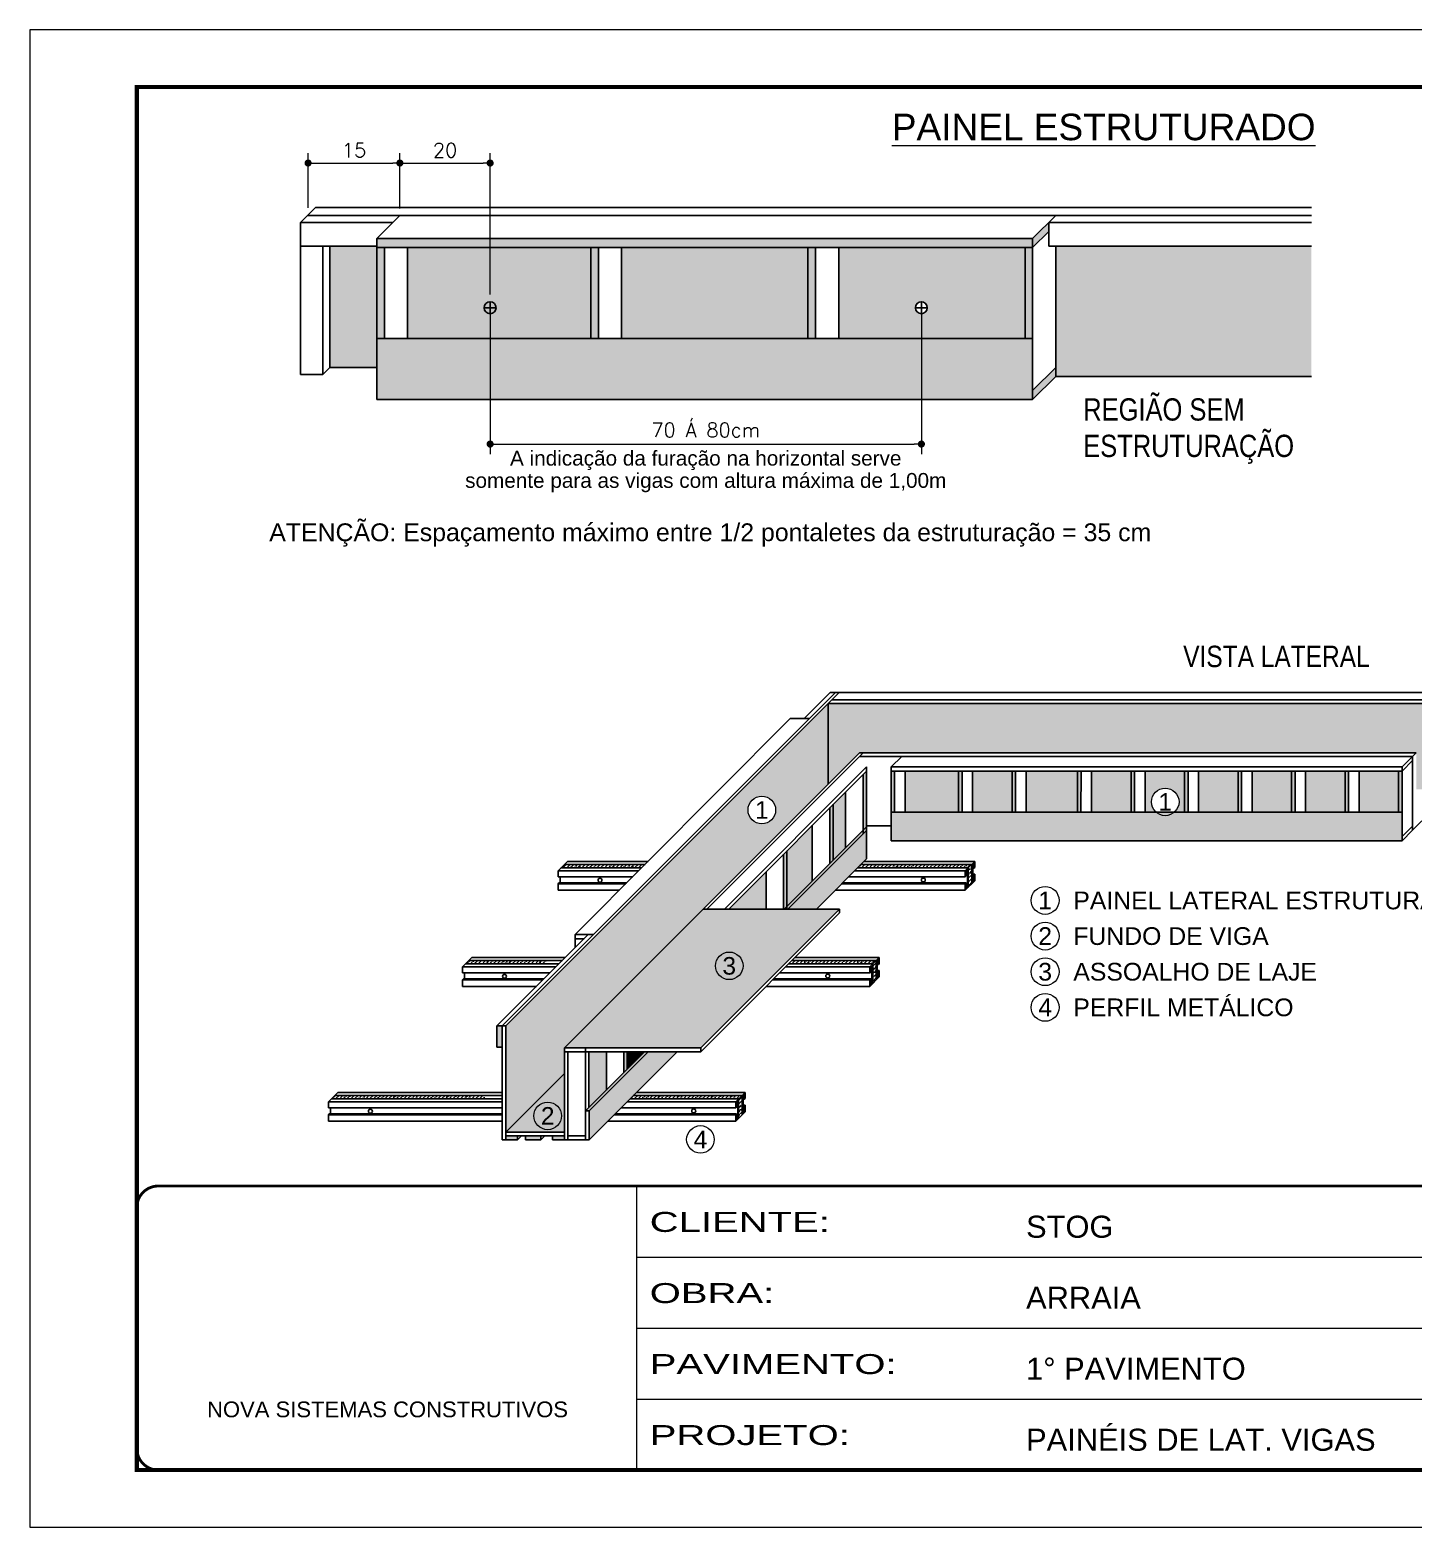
# Model space of a CAD drawing. Extents: x -3394 to 16474, y -5031 to 14397.
# Drawn here: x 9027 to 9997, y 13347 to 14397 of the extents above; entities that cross this region are included whole.
import ezdxf
from ezdxf.enums import TextEntityAlignment as Align

# ---------------------------------------------------------------- set-up
doc = ezdxf.new("R2010")
doc.units = 0
doc.linetypes.add('CONTINUO', pattern=[0])
doc.linetypes.add('DASHED', pattern=[0.75, 0.5, -0.25])
doc.layers.get('0').update_dxf_attribs({"linetype": 'CONTINUOUS'})
doc.layers.get('Defpoints').update_dxf_attribs({"linetype": 'CONTINUOUS'})
for name, color, linetype, lineweight in [('CARIMBO', 255, 'CONTINUOUS', 9), ('Demarcação 1', 251, 'CONTINUOUS', 9), ('Folhas', 255, 'CONTINUOUS', 9), ('SARRAFO DE PRESSAO', 251, 'DASHED', 9)]:
    doc.layers.add(name, color=color, linetype=linetype, lineweight=lineweight)
doc.layers.add('COTA', color=241, linetype='CONTINUOUS')
doc.layers.add('Demarcação 2', color=7, linetype='CONTINUOUS', lineweight=9, true_color=0xe0e0e0)
doc.styles.add('ARIAL', font='arial.ttf')
doc.styles.add('CESAR1', font='arial.ttf', dxfattribs={"oblique": 15})
doc.styles.get("Standard").update_dxf_attribs({"font": 'ROMANS.SHX'})
doc.styles.add('Tecnologia', font='')
doc.styles.add('texto', font='ARIALN.TTF')
doc.styles.get('Tecnologia').set_extended_font_data('Forgotten Futurist')
doc.dimstyles.new('1x', dxfattribs={"dimtxt": 10, "dimasz": 5, "dimexe": 7, "dimexo": 5, "dimgap": 4, "dimtad": 1, "dimdec": 1, "dimdsep": 46, "dimtxsty": 'Standard', "dimblk": 'DOT', "dimcen": 0.09, "dimclrd": 4, "dimclre": 4, "dimclrt": 2, "dimadec": 0, "dimazin": 2, "dimtfac": 1, "dimtdec": 1, "dimtmove": 0, "dimatfit": 3, "dimldrblk": 'DOT', "dimfxl": 1, "dimtolj": 1, "dimtzin": 0, "dimlwd": 9, "dimlwe": 9, "dimarcsym": 0})
pattern_1 = [(45, (6819.7124, 62035.8425), (0.99436891, 3.64601934), [4.6875, -0.9375, 0, -0.9375])]

# ---------------------------------------------------------------- blocks, each defined once
blk = doc.blocks.new('9999999999')
at = {"color": 30, "linetype": 'CONTINUO'}
for p, q in [((98564.6, 34230.2), (98564.6, 34429.4)), ((98564.6, 34379.6), (99584, 34379.6)), ((98564.6, 34329.8), (99488, 34329.8)), ((98564.6, 34280), (99488, 34280))]:
    blk.add_line(p, q, dxfattribs=at)
at = {"color": 30, "linetype": 'CONTINUO', "const_width": 2}
blk.add_lwpolyline([(99584, 34230.2), (99584, 34414.4, 0.414214), (99569, 34429.4), (98229, 34429.4, 0.414214), (98214, 34414.4), (98214, 34245.2, 0.414214), (98229, 34230.2), (99584, 34230.2)], format="xyb", dxfattribs=at)
at = {"layer": 'Folhas'}
blk.add_lwpolyline([(98139, 34190.2), (99624, 34190.2), (99624, 35240.2), (98139, 35240.2)], close=True, dxfattribs=at)
at = {"layer": 'Folhas', "color": 30, "const_width": 3}
blk.add_lwpolyline([(98214, 34230.2), (99584, 34230.2), (99584, 35200.2), (98214, 35200.2)], close=True, dxfattribs=at)
at = {"color": 7, "linetype": 'Continuous', "ltscale": 5, "style": 'ARIAL'}
for s, height, p in [('STOG', 15.48, (98837.7, 34393.1)), ('ARRAIA', 15.48, (98837.7, 34343.3)), ('1° PAVIMENTO', 15.483, (98837.7, 34293.5)), ('NOVA SISTEMAS CONSTRUTIVOS', 11.059, (98263.2, 34267.2)), ('PAINÉIS DE LAT. VIGAS', 15.483, (98837.7, 34243.7))]:
    blk.add_text(s, height=height, dxfattribs=at).set_placement(p)
at = {"layer": 'Folhas', "color": 7, "style": 'Tecnologia', "width": 1.5}
for s, p in [('CLIENTE:', (98573.7, 34397.2)), ('OBRA:', (98573.7, 34347.3)), ('PAVIMENTO:', (98573.7, 34297.5)), ('PROJETO:', (98573.7, 34247.7))]:
    blk.add_text(s, height=14, dxfattribs=at).set_placement(p)
blk = doc.blocks.new('_Dot')
at = {"color": 0, "linetype": 'ByBlock', "lineweight": -2}
blk.add_line((-0.5, 0), (-1, 0), dxfattribs=at)
at = {"color": 0, "linetype": 'ByBlock', "const_width": 0.5}
blk.add_lwpolyline([(-0.25, 0, 1), (0.25, 0, 1)], format="xyb", close=True, dxfattribs=at)
blk = doc.blocks.new('*D29')
at = {"layer": 'COTA', "color": 4, "lineweight": 9, "transparency": 16777216}
for p, q in [((9222.3, 14271.8), (9222.3, 14310.2)), ((9227.3, 14303.2), (9281.7, 14303.2)), ((9286.7, 14271.4), (9286.7, 14310.2))]:
    blk.add_line(p, q, dxfattribs=at)
at = {"layer": 'Defpoints', "color": 0, "transparency": 16777216}
for p in [(9286.7, 14303.2), (9222.3, 14266.8), (9286.7, 14266.4)]:
    blk.add_point(p, dxfattribs=at)
at = {"layer": 'COTA', "color": 4, "lineweight": 9, "transparency": 16777216, "xscale": 5, "yscale": 5, "zscale": 5, "rotation": 180}
blk.add_blockref('_Dot', (9222.3, 14303.2), dxfattribs=at)
at = {"layer": 'COTA', "color": 4, "lineweight": 9, "transparency": 16777216, "xscale": 5, "yscale": 5, "zscale": 5}
blk.add_blockref('_Dot', (9286.7, 14303.2), dxfattribs=at)
at = {"layer": 'COTA', "color": 2, "transparency": 16777216, "insert": (9254.5, 14312.2), "char_height": 10, "attachment_point": 5}
blk.add_mtext('\\A1;15', dxfattribs=at)
blk = doc.blocks.new('*D30')
at = {"layer": 'COTA', "color": 4, "lineweight": 9, "transparency": 16777216}
for p, q in [((9286.7, 14271.4), (9286.7, 14310.2)), ((9291.7, 14303.2), (9345, 14303.2)), ((9350, 14210.9), (9350, 14310.2))]:
    blk.add_line(p, q, dxfattribs=at)
at = {"layer": 'Defpoints', "color": 0, "transparency": 16777216}
for p in [(9350, 14303.2), (9286.7, 14266.4), (9350, 14205.9)]:
    blk.add_point(p, dxfattribs=at)
at = {"layer": 'COTA', "color": 4, "lineweight": 9, "transparency": 16777216, "xscale": 5, "yscale": 5, "zscale": 5, "rotation": 180}
blk.add_blockref('_Dot', (9286.7, 14303.2), dxfattribs=at)
at = {"layer": 'COTA', "color": 4, "lineweight": 9, "transparency": 16777216, "xscale": 5, "yscale": 5, "zscale": 5}
blk.add_blockref('_Dot', (9350, 14303.2), dxfattribs=at)
at = {"layer": 'COTA', "color": 2, "transparency": 16777216, "insert": (9318.4, 14312.2), "char_height": 10, "attachment_point": 5}
blk.add_mtext('\\A1;20', dxfattribs=at)
blk = doc.blocks.new('*D31')
at = {"layer": 'COTA', "color": 4, "lineweight": 9, "transparency": 16777216}
for p, q in [((9350, 14200.9), (9350, 14099.1)), ((9652.5, 14200.9), (9652.5, 14099.1)), ((9355, 14106.1), (9647.5, 14106.1))]:
    blk.add_line(p, q, dxfattribs=at)
at = {"layer": 'Defpoints', "color": 0, "transparency": 16777216}
for p in [(9350, 14205.9), (9652.5, 14205.9), (9652.5, 14106.1)]:
    blk.add_point(p, dxfattribs=at)
at = {"layer": 'COTA', "color": 4, "lineweight": 9, "transparency": 16777216, "xscale": 5, "yscale": 5, "zscale": 5, "rotation": 180}
blk.add_blockref('_Dot', (9350, 14106.1), dxfattribs=at)
at = {"layer": 'COTA', "color": 4, "lineweight": 9, "transparency": 16777216, "xscale": 5, "yscale": 5, "zscale": 5}
blk.add_blockref('_Dot', (9652.5, 14106.1), dxfattribs=at)
at = {"layer": 'COTA', "color": 2, "transparency": 16777216, "insert": (9501.2, 14116), "char_height": 10, "attachment_point": 5}
blk.add_mtext('\\A1;70 Á 80cm', dxfattribs=at)

msp = doc.modelspace()

# ---------------------------------------------------------------- hatches: boundary and pattern name
for points in [[(9741.9, 14255.17), (9741.9, 14261.55), (9730.55, 14250.29), (9730.55, 14243.91)], [(9572.95, 14180.2), (9578.28, 14180.2), (9578.28, 14243.92), (9572.95, 14243.92)], [(9358.41, 13698.04), (9354.75, 13698.04), (9354.75, 13683.18), (9358.41, 13683.18)]]:
    msp.add_hatch(color=256).paths.add_polyline_path(points)
at = {"linetype": 'ByBlock', "ltscale": 2}
for points in [[(9730.55, 14250.29), (9270.5, 14250.29), (9270.5, 14243.92), (9730.55, 14243.92)], [(9270.38, 14180.2), (9275.71, 14180.2), (9275.71, 14243.8), (9270.38, 14243.8)], [(9420.57, 14180.2), (9425.89, 14180.2), (9425.89, 14243.8), (9420.57, 14243.8)], [(9611.52, 13832.71), (9613.87, 13835.06), (9613.87, 13876.5), (9611.52, 13874.15)], [(9631.17, 13847.95), (9633.61, 13847.95), (9633.61, 13876.66), (9631.17, 13876.66)], [(9678.44, 13847.95), (9680.88, 13847.95), (9680.88, 13876.66), (9678.44, 13876.66)], [(9715.98, 13847.95), (9718.42, 13847.95), (9718.42, 13876.66), (9715.98, 13876.66)], [(9761.91, 13847.95), (9764.35, 13847.95), (9764.35, 13876.66), (9761.91, 13876.66)], [(9799.44, 13847.95), (9801.88, 13847.95), (9801.88, 13876.66), (9799.44, 13876.66)], [(9836.98, 13847.95), (9839.42, 13847.95), (9839.42, 13876.66), (9836.98, 13876.66)], [(9874.51, 13847.95), (9876.95, 13847.95), (9876.95, 13876.66), (9874.51, 13876.66)], [(9912.04, 13847.95), (9914.48, 13847.95), (9914.48, 13876.66), (9912.04, 13876.66)], [(9949.58, 13847.95), (9952.02, 13847.95), (9952.02, 13876.66), (9949.58, 13876.66)], [(9987.11, 13847.95), (9989.55, 13847.95), (9989.55, 13876.66), (9987.11, 13876.66)], [(9588.18, 13811.85), (9590.53, 13814.2), (9590.53, 13853.5), (9588.18, 13851.15)], [(9611.62, 13832.82), (9611.62, 13835.3), (9558.23, 13781.9), (9558.23, 13780.01), (9558.82, 13780.01)], [(9558.12, 13820.75), (9555.77, 13818.4), (9555.77, 13779.9), (9558.12, 13779.9)], [(9460.95, 13679.88), (9458.39, 13679.88), (9416.93, 13638.43), (9419.5, 13638.43)], [(9443.75, 13665.24), (9446.1, 13667.59), (9446.1, 13679.77), (9443.75, 13679.77)]]:
    msp.add_hatch(color=256, dxfattribs=at).paths.add_polyline_path(points)
h = msp.add_hatch(color=256)
h.paths.add_polyline_path([(9730.55, 14143.66), (9730.55, 14137.28), (9746.77, 14153.38), (9746.77, 14159.75)])
h.paths.add_polyline_path([(9725.22, 14180.2), (9730.55, 14180.2), (9730.55, 14243.91), (9725.23, 14243.91)])
at = {"linetype": 'Continuous', "ltscale": 1.5}
h = msp.add_hatch(dxfattribs=at)
h.set_pattern_fill('ANSI36', color=256, scale=15, style=0)
h.set_pattern_definition(pattern_1)
h.paths.add_polyline_path([(9402.18, 13811.33), (9399.68, 13808.83), (9456.24, 13808.83), (9458.73, 13811.33)])
h = msp.add_hatch(dxfattribs=at)
h.set_pattern_fill('ANSI36', color=256, scale=15, style=0)
h.set_pattern_definition(pattern_1)
h.paths.add_polyline_path([(9687.87, 13811.33), (9610.14, 13811.33), (9607.63, 13808.83), (9685.36, 13808.83)])
h.paths.add_polyline_path([(9687.87, 13811.33), (9685.36, 13808.83), (9685.36, 13795.21), (9687.87, 13797.72)])
h = msp.add_hatch(dxfattribs=at)
h.set_pattern_fill('ANSI36', color=256, scale=15, style=0)
h.set_pattern_definition(pattern_1)
h.paths.add_polyline_path([(9335.2, 13743.96), (9332.7, 13741.46), (9389.26, 13741.46), (9391.75, 13743.96)])
h = msp.add_hatch(dxfattribs=at)
h.set_pattern_fill('ANSI36', color=256, scale=15, style=0)
h.set_pattern_definition(pattern_1)
h.paths.add_polyline_path([(9620.89, 13743.96), (9618.38, 13741.46), (9618.38, 13727.84), (9620.89, 13730.35)])
h.paths.add_polyline_path([(9561.88, 13743.96), (9559.38, 13741.46), (9618.38, 13741.46), (9620.89, 13743.96)])
h = msp.add_hatch(dxfattribs=at)
h.set_pattern_fill('ANSI36', color=256, scale=15, style=0)
h.set_pattern_definition(pattern_1)
h.paths.add_polyline_path([(9241.13, 13649.34), (9238.62, 13646.83), (9346.09, 13646.83), (9346.09, 13649.34)])
h = msp.add_hatch(dxfattribs=at)
h.set_pattern_fill('ANSI36', color=256, scale=15, style=0)
h.set_pattern_definition(pattern_1)
h.paths.add_polyline_path([(9526.82, 13649.34), (9524.31, 13646.83), (9524.31, 13633.22), (9526.82, 13635.73)])
h.paths.add_polyline_path([(9450.71, 13649.34), (9448.21, 13646.83), (9524.31, 13646.83), (9526.82, 13649.34)])
at = {"linetype": 'ByBlock', "ltscale": 2}
h = msp.add_hatch(color=256, dxfattribs=at)
h.paths.add_polyline_path([(9369.2, 13621.05), (9360.98, 13621.05), (9360.98, 13618.13), (9369.2, 13618.13)])
h.paths.add_polyline_path([(9385.5, 13621.05), (9374.71, 13621.05), (9374.71, 13618.13), (9385.5, 13618.13)])
h.paths.add_polyline_path([(9402.05, 13621.05), (9393.83, 13621.05), (9393.83, 13618.13), (9402.05, 13618.13)])
at = {"layer": 'Demarcação 1'}
h = msp.add_hatch(color=256, dxfattribs=at)
h.paths.add_polyline_path([(9380.71, 13634.94, 1), (9400.06, 13634.94, 1)], flags=17)
h.paths.add_polyline_path([(9402.05, 13682.65), (9587.09, 13867.69), (9587.09, 13924.16), (9587.09, 13924.16), (9360.98, 13698.05), (9360.98, 13623.61), (9402.05, 13664.68)])
h.paths.add_polyline_path([(9530.9, 13849.48, -1), (9550.26, 13849.48, -1)], flags=16)
h.paths.add_polyline_path([(9382.51, 13625.69), (9398.27, 13625.69), (9398.27, 13644.25), (9382.51, 13644.25)], flags=24)
h.paths.add_polyline_path([(9532.7, 13840.23), (9548.46, 13840.23), (9548.46, 13858.78), (9532.7, 13858.78)], flags=24)
msp.add_hatch(color=256, dxfattribs=at).paths.add_polyline_path([(9587.09, 13867.69), (9609.03, 13889.62), (9999.59, 13889.62), (9999.59, 13864), (10018.8, 13864), (10018.8, 13924.16), (9587.09, 13924.16)])
h = msp.add_hatch(color=256, dxfattribs=at)
h.paths.add_polyline_path([(9360.98, 13623.61), (9402.05, 13623.61), (9402.05, 13664.68)])
h.paths.add_polyline_path([(9380.71, 13634.94, -1), (9400.06, 13634.94, -1)], flags=16)
h.paths.add_polyline_path([(9382.51, 13625.69), (9398.27, 13625.69), (9398.27, 13644.25), (9382.51, 13644.25)], flags=24)
at = {"layer": 'Demarcação 2'}
for points in [[(9270.5, 14243.92), (9270.5, 14243.92), (9270.5, 14243.92), (9270.5, 14244.98), (9237.5, 14244.98), (9237.5, 14159.76), (9270.49, 14159.76)], [(9292.04, 14180.2), (9420.68, 14180.2), (9420.68, 14243.92), (9292.04, 14243.92)], [(9442.23, 14180.2), (9572.95, 14180.2), (9572.95, 14243.92), (9442.23, 14243.92)], [(9746.77, 14244.98), (9746.77, 14153.38), (9926.05, 14153.38), (9926.05, 14244.98)], [(9730.55, 14180.2), (9270.49, 14180.2), (9270.49, 14143.66), (9270.49, 14137.29), (9730.55, 14137.28)], [(9641.14, 13847.95), (9678.55, 13847.95), (9678.55, 13876.77), (9641.14, 13876.77)], [(9688.42, 13847.95), (9716.08, 13847.95), (9716.08, 13876.77), (9688.42, 13876.77)], [(9725.95, 13847.95), (9762.02, 13847.95), (9762.02, 13876.77), (9725.95, 13876.77)], [(9771.88, 13847.95), (9799.55, 13847.95), (9799.55, 13876.77), (9771.88, 13876.77)], [(9846.95, 13847.95), (9874.62, 13847.95), (9874.62, 13876.77), (9846.95, 13876.77)], [(9884.48, 13847.95), (9912.15, 13847.95), (9912.15, 13876.77), (9884.48, 13876.77)], [(9922.02, 13847.95), (9949.68, 13847.95), (9949.68, 13876.77), (9922.02, 13876.77)], [(9959.55, 13847.95), (9987.22, 13847.95), (9987.22, 13876.77), (9959.55, 13876.77)], [(9590.64, 13814.31), (9599.3, 13822.98), (9599.3, 13861.94), (9590.64, 13853.27)], [(9989.66, 13847.95), (9829.99, 13847.95, -0.3830345), (9817.06, 13847.95), (9631.27, 13847.95), (9631.27, 13827.95), (9989.66, 13827.95)], [(9558.23, 13781.9), (9575.96, 13799.64), (9575.96, 13838.6), (9558.23, 13820.86)], [(9613.98, 13818.09), (9613.98, 13835.17), (9558.82, 13780.01), (9578.82, 13780.01), (9613.97, 13815.16)], [(9517.38, 13780.01), (9543.56, 13780.01), (9543.56, 13806.19)], [(9419.29, 13640.78), (9431.53, 13653.03), (9431.53, 13679.88), (9419.29, 13679.88)], [(9481.25, 13679.88), (9475.77, 13679.88), (9460.95, 13679.88), (9419.5, 13638.43), (9419.5, 13618.13)], [(9446.21, 13667.7), (9458.39, 13679.88), (9446.21, 13679.88)]]:
    msp.add_hatch(color=256, dxfattribs=at).paths.add_polyline_path(points)
h = msp.add_hatch(color=256, dxfattribs=at)
h.paths.add_polyline_path([(9648.27, 14201.74, -1), (9656.64, 14201.74, -1)], flags=16)
h.paths.add_polyline_path([(9594.5, 14180.2), (9725.22, 14180.2), (9725.23, 14243.92), (9594.5, 14243.92)])
h = msp.add_hatch(color=256, dxfattribs=at)
h.paths.add_polyline_path([(9833.2, 13855.15, -1), (9813.84, 13855.15, -1)], flags=16)
h.paths.add_polyline_path([(9815.64, 13845.9), (9831.4, 13845.9), (9831.4, 13864.45), (9815.64, 13864.45)], flags=24)
h.paths.add_polyline_path([(9809.42, 13847.95), (9837.08, 13847.95), (9837.08, 13876.77), (9809.42, 13876.77)])
h = msp.add_hatch(color=256, dxfattribs=at)
h.paths.add_polyline_path([(9402.05, 13682.65), (9404.61, 13682.65), (9416.93, 13682.65), (9497.69, 13682.65), (9595.05, 13780.01), (9499.41, 13780.01)])
h.paths.add_polyline_path([(9509.79, 13730.63), (9525.65, 13730.63), (9525.65, 13749.51), (9509.79, 13749.51)], flags=24)

# ---------------------------------------------------------------- linework, layer by layer
at = {"linetype": 'ByBlock', "ltscale": 2}
for p, q in [((9217.07, 14261.55), (9227.51, 14271.99)), ((9217.07, 14261.55), (9217.07, 14244.98)), ((9286.72, 14266.38), (9270.5, 14250.29)), ((9746.78, 14266.38), (9730.55, 14250.29)), ((9741.9, 14244.98), (9741.9, 14261.55)), ((9270.5, 14250.29), (9730.55, 14250.29)), ((9270.5, 14243.92), (9270.5, 14250.29)), ((9741.9, 14255.17), (9730.55, 14243.91)), ((9730.55, 14250.29), (9730.55, 14137.28)), ((9217.07, 14244.98), (9217.07, 14154.92)), ((9232.67, 14244.98), (9232.67, 14154.92)), ((9237.5, 14244.98), (9237.5, 14159.76)), ((9270.5, 14243.92), (9270.49, 14137.29)), ((9270.5, 14243.92), (9270.49, 14143.66)), ((9270.5, 14243.92), (9730.55, 14243.92)), ((9275.82, 14243.92), (9275.82, 14180.2)), ((9292.04, 14180.2), (9292.04, 14243.92)), ((9420.68, 14243.92), (9420.68, 14180.2)), ((9426, 14243.92), (9426, 14180.2)), ((9442.23, 14180.2), (9442.23, 14243.92)), ((9572.95, 14243.92), (9572.95, 14180.2)), ((9578.28, 14243.92), (9578.28, 14180.2)), ((9594.5, 14180.2), (9594.5, 14243.92)), ((9725.23, 14243.91), (9725.22, 14180.2)), ((9746.77, 14153.38), (9746.77, 14244.98)), ((9232.67, 14154.92), (9237.5, 14159.76)), ((9270.49, 14159.76), (9237.5, 14159.76)), ((9270.49, 14159.76), (9237.5, 14159.76)), ((9746.77, 14159.75), (9730.55, 14143.66)), ((9746.77, 14153.38), (9730.55, 14137.28)), ((9501.98, 13780.01), (9611.59, 13889.62)), ((9638.7, 13887.06), (9631.27, 13879.69)), ((9997.08, 13887.06), (9989.66, 13879.69)), ((9997.08, 13884.14), (9989.66, 13876.77)), ((9997.08, 13887.06), (9999.59, 13889.62)), ((9997.08, 13887.06), (9997.08, 13835.31)), ((9611.62, 13832.82), (9611.62, 13874.26)), ((9613.98, 13818.09), (9613.98, 13876.61)), ((9631.27, 13879.69), (9989.66, 13879.69)), ((9631.27, 13876.77), (9631.27, 13879.69)), ((9631.27, 13876.77), (9989.66, 13876.77)), ((9631.27, 13876.77), (9631.27, 13827.95)), ((9631.27, 13876.77), (9631.27, 13847.95)), ((9633.71, 13876.77), (9633.71, 13847.95)), ((9641.14, 13847.95), (9641.14, 13876.77)), ((9678.55, 13876.77), (9678.55, 13847.95)), ((9680.99, 13876.77), (9680.99, 13847.95)), ((9688.42, 13847.95), (9688.42, 13876.77)), ((9716.08, 13876.77), (9716.08, 13847.95)), ((9718.52, 13876.77), (9718.52, 13847.95)), ((9725.95, 13847.95), (9725.95, 13876.77)), ((9762.02, 13876.77), (9762.02, 13847.95)), ((9764.46, 13876.77), (9764.45, 13847.95)), ((9771.88, 13847.95), (9771.88, 13876.77)), ((9799.55, 13876.77), (9799.55, 13847.95)), ((9801.99, 13876.77), (9801.99, 13847.95)), ((9809.42, 13847.95), (9809.42, 13876.77)), ((9837.08, 13876.77), (9837.08, 13847.95)), ((9839.52, 13876.77), (9839.52, 13847.95)), ((9846.95, 13847.95), (9846.95, 13876.77)), ((9874.62, 13876.77), (9874.62, 13847.95)), ((9877.06, 13876.77), (9877.06, 13847.95)), ((9884.48, 13847.95), (9884.48, 13876.77)), ((9912.15, 13876.77), (9912.15, 13847.95)), ((9914.59, 13876.77), (9914.59, 13847.95)), ((9922.02, 13847.95), (9922.02, 13876.77)), ((9949.68, 13876.77), (9949.68, 13847.95)), ((9952.12, 13876.77), (9952.12, 13847.95)), ((9959.55, 13847.95), (9959.55, 13876.77)), ((9987.22, 13876.77), (9987.22, 13847.95)), ((9989.66, 13879.69), (9989.66, 13876.77)), ((9989.66, 13876.77), (9989.66, 13827.95)), ((9599.3, 13822.98), (9599.3, 13861.94)), ((9588.28, 13811.96), (9588.28, 13851.25)), ((9590.64, 13814.31), (9590.64, 13853.6)), ((10003.64, 13841.82), (9993.26, 13831.52)), ((9613.98, 13837.65), (9556.34, 13780.01)), ((9575.96, 13799.64), (9575.96, 13838.93)), ((9631.27, 13838.24), (9613.98, 13838.24)), ((9997.08, 13838.23), (9989.66, 13830.87)), ((9997.08, 13835.31), (9989.66, 13827.95)), ((9999.59, 13837.8), (9997.08, 13835.31)), ((9555.88, 13780.01), (9555.88, 13818.51)), ((9558.23, 13780.01), (9558.23, 13820.86)), ((9613.98, 13818.09), (9613.97, 13815.16)), ((9399.68, 13808.83), (9456.24, 13808.83)), ((9402.18, 13811.33), (9458.73, 13811.33)), ((9404.25, 13813.4), (9460.79, 13813.4)), ((9607.63, 13808.83), (9685.36, 13808.83)), ((9610.14, 13811.33), (9687.87, 13811.33)), ((9612.21, 13813.4), (9689.94, 13813.4)), ((9685.36, 13808.83), (9685.36, 13795.21)), ((9687.87, 13811.33), (9687.87, 13797.72)), ((9688.49, 13811.04), (9688.49, 13799.12)), ((9688.49, 13808.58), (9689.31, 13808.58)), ((9689.31, 13811.86), (9689.31, 13808.58)), ((9397.61, 13806.76), (9397.61, 13802.57)), ((9397.61, 13806.76), (9440.85, 13806.76)), ((9397.61, 13806.76), (9454.18, 13806.76)), ((9397.61, 13802.57), (9450.02, 13802.57)), ((9397.61, 13797.7), (9445.17, 13797.7)), ((9398.24, 13798.33), (9445.81, 13798.33)), ((9399.05, 13802.57), (9399.05, 13798.33)), ((9596.5, 13797.7), (9683.3, 13797.7)), ((9597.14, 13798.33), (9683.93, 13798.33)), ((9601.37, 13802.57), (9683.3, 13802.57)), ((9605.56, 13806.76), (9683.3, 13806.76)), ((9683.3, 13806.76), (9683.3, 13802.57)), ((9683.93, 13806.48), (9683.93, 13803.2)), ((9684.74, 13807.29), (9684.74, 13795.36)), ((9688.49, 13804.34), (9689.94, 13804.34)), ((9688.49, 13803.71), (9689.31, 13803.71)), ((9688.49, 13799.94), (9689.31, 13799.94)), ((9689.31, 13803.71), (9689.31, 13799.94)), ((9397.61, 13793.14), (9427.32, 13793.14)), ((9397.61, 13793.14), (9440.65, 13793.14)), ((9591.95, 13793.14), (9683.3, 13793.14)), ((9683.93, 13795.36), (9684.74, 13795.36)), ((9595.17, 13780.01), (9595.17, 13777.25)), ((9409.75, 13753.04), (9409.75, 13762.06)), ((9409.75, 13759.14), (9415.85, 13759.14)), ((9337.27, 13746.03), (9402.74, 13746.03)), ((9563.94, 13746.03), (9622.96, 13746.03)), ((9330.63, 13739.39), (9373.87, 13739.39)), ((9330.63, 13739.39), (9396.09, 13739.39)), ((9330.63, 13739.39), (9330.63, 13735.2)), ((9330.63, 13735.2), (9391.9, 13735.2)), ((9332.07, 13735.2), (9332.07, 13730.96)), ((9332.7, 13741.46), (9398.16, 13741.46)), ((9335.2, 13743.96), (9400.67, 13743.96)), ((9553.1, 13735.2), (9616.32, 13735.2)), ((9557.29, 13739.39), (9616.32, 13739.39)), ((9559.36, 13741.46), (9618.38, 13741.46)), ((9561.87, 13743.96), (9620.89, 13743.96)), ((9616.32, 13739.39), (9616.32, 13735.2)), ((9616.95, 13739.11), (9616.95, 13735.83)), ((9617.76, 13739.92), (9617.76, 13727.99)), ((9618.38, 13741.46), (9618.38, 13727.84)), ((9620.89, 13743.96), (9620.89, 13730.35)), ((9621.51, 13743.67), (9621.51, 13731.75)), ((9621.51, 13741.21), (9622.33, 13741.21)), ((9621.51, 13736.97), (9622.96, 13736.97)), ((9621.51, 13736.34), (9622.33, 13736.34)), ((9622.33, 13744.49), (9622.33, 13741.21)), ((9622.33, 13736.34), (9622.33, 13732.57)), ((9330.63, 13730.33), (9387.03, 13730.33)), ((9330.63, 13725.77), (9360.34, 13725.77)), ((9330.63, 13725.77), (9382.48, 13725.77)), ((9331.27, 13730.96), (9387.67, 13730.96)), ((9543.68, 13725.77), (9616.32, 13725.77)), ((9548.23, 13730.33), (9616.32, 13730.33)), ((9548.87, 13730.96), (9616.95, 13730.96)), ((9616.95, 13727.99), (9617.76, 13727.99)), ((9621.51, 13732.57), (9622.33, 13732.57)), ((9354.75, 13683.18), (9354.75, 13698.04)), ((9358.41, 13698.05), (9360.98, 13698.05)), ((9354.75, 13683.18), (9358.41, 13683.18)), ((9402.05, 13682.65), (9404.61, 13682.65)), ((9497.69, 13682.65), (9497.69, 13679.88)), ((9407.83, 13679.88), (9475.77, 13679.88)), ((9416.93, 13621.05), (9416.93, 13679.88)), ((9419.29, 13640.78), (9419.29, 13679.75)), ((9431.53, 13653.03), (9431.53, 13679.88)), ((9443.85, 13665.35), (9443.85, 13679.88)), ((9446.21, 13667.7), (9446.21, 13679.88)), ((9243.2, 13651.41), (9358.41, 13651.41)), ((9452.78, 13651.41), (9528.88, 13651.41)), ((9236.55, 13644.77), (9332.76, 13644.77)), ((9236.55, 13644.77), (9358.41, 13644.77)), ((9236.55, 13644.77), (9236.55, 13640.57)), ((9236.55, 13640.57), (9358.41, 13640.57)), ((9238, 13640.57), (9238, 13636.34)), ((9238.62, 13646.83), (9358.41, 13646.83)), ((9241.13, 13649.34), (9358.41, 13649.34)), ((9441.95, 13640.57), (9522.24, 13640.57)), ((9446.14, 13644.77), (9522.24, 13644.77)), ((9448.21, 13646.83), (9524.31, 13646.83)), ((9450.71, 13649.34), (9526.82, 13649.34)), ((9522.24, 13644.77), (9522.24, 13640.57)), ((9522.88, 13644.49), (9522.88, 13641.21)), ((9523.69, 13645.29), (9523.69, 13633.37)), ((9524.31, 13646.83), (9524.31, 13633.22)), ((9526.82, 13649.34), (9526.82, 13635.73)), ((9527.44, 13649.05), (9527.44, 13637.12)), ((9527.44, 13646.59), (9528.26, 13646.59)), ((9527.44, 13642.35), (9528.88, 13642.35)), ((9527.44, 13641.72), (9528.26, 13641.72)), ((9528.26, 13649.87), (9528.26, 13646.59)), ((9528.26, 13641.72), (9528.26, 13637.94)), ((9236.55, 13635.7), (9358.41, 13635.7)), ((9236.55, 13631.15), (9332.76, 13631.15)), ((9236.55, 13631.15), (9358.41, 13631.15)), ((9237.19, 13636.34), (9358.41, 13636.34)), ((9432.53, 13631.15), (9522.24, 13631.15)), ((9437.08, 13635.7), (9522.24, 13635.7)), ((9437.71, 13636.34), (9522.88, 13636.34)), ((9522.88, 13633.37), (9523.69, 13633.37)), ((9527.44, 13637.94), (9528.26, 13637.94)), ((9416.93, 13621.05), (9416.93, 13618.13))]:
    msp.add_line(p, q, dxfattribs=at)
for p, q in [((9926.05, 14271.99), (9227.51, 14271.99)), ((9281.84, 14261.55), (9217.07, 14261.55)), ((9926.05, 14266.38), (9221.9, 14266.38)), ((9926.05, 14261.55), (9741.9, 14261.55)), ((9270.5, 14244.98), (9217.07, 14244.98)), ((9926.05, 14244.98), (9741.9, 14244.98)), ((9270.37, 14180.2), (9730.55, 14180.2)), ((9217.07, 14154.92), (9232.67, 14154.92)), ((9270.49, 14137.29), (9730.55, 14137.28)), ((9592.14, 13931.77), (9358.41, 13698.05)), ((9594.71, 13931.77), (9360.98, 13698.05)), ((9588.48, 13931.77), (9570.39, 13913.68)), ((9587.09, 13924.16), (10018.8, 13924.16)), ((9587.09, 13924.16), (9587.09, 13867.69)), ((10026.42, 13931.77), (9588.48, 13931.77)), ((9589.66, 13926.72), (10021.37, 13926.72)), ((10021.37, 13926.72), (9635.76, 13926.72)), ((9560.49, 13913.68), (9409.75, 13762.06)), ((9574.05, 13913.68), (9560.49, 13913.68)), ((9609.03, 13889.62), (9402.05, 13682.65)), ((9997.08, 13887.06), (9609.02, 13887.06)), ((9999.59, 13889.62), (9609.03, 13889.62)), ((9514.3, 13780.01), (9613.98, 13879.69)), ((9517.38, 13780.01), (9613.98, 13876.61)), ((9613.98, 13827.95), (9613.98, 13879.69)), ((9631.27, 13847.95), (9989.66, 13847.95)), ((9613.97, 13835.16), (9558.82, 13780.01)), ((9631.27, 13827.95), (9989.66, 13827.95)), ((9404.25, 13813.4), (9397.61, 13806.76)), ((9613.97, 13815.16), (9578.82, 13780.01)), ((9689.94, 13813.4), (9683.3, 13806.76)), ((9689.31, 13811.86), (9688.49, 13811.04)), ((9689.94, 13809.21), (9689.31, 13808.58)), ((9543.56, 13780.01), (9543.56, 13806.19)), ((9683.93, 13803.2), (9683.3, 13802.57)), ((9689.94, 13799.79), (9683.3, 13793.14)), ((9684.74, 13807.29), (9683.93, 13806.48)), ((9689.31, 13799.94), (9688.49, 13799.12)), ((9689.94, 13804.34), (9689.31, 13803.71)), ((9684.74, 13795.36), (9683.93, 13794.56)), ((9497.69, 13682.65), (9595.05, 13780.01)), ((9497.8, 13679.88), (9595.17, 13777.25)), ((9595.17, 13780.01), (9499.41, 13780.01)), ((9418.77, 13762.06), (9354.75, 13698.05)), ((9409.75, 13762.06), (9422.43, 13762.06)), ((9337.27, 13746.03), (9330.63, 13739.39)), ((9622.96, 13746.03), (9616.32, 13739.39)), ((9616.95, 13735.83), (9616.32, 13735.2)), ((9617.76, 13739.92), (9616.95, 13739.11)), ((9622.33, 13744.49), (9621.51, 13743.67)), ((9622.96, 13741.84), (9622.33, 13741.21)), ((9622.96, 13736.97), (9622.33, 13736.34)), ((9622.96, 13732.42), (9616.32, 13725.77)), ((9617.76, 13727.99), (9616.95, 13727.19)), ((9622.33, 13732.57), (9621.51, 13731.75)), ((9354.75, 13698.04), (9358.41, 13698.04)), ((9358.41, 13621.05), (9358.41, 13698.05)), ((9360.98, 13618.13), (9360.98, 13698.05)), ((9402.05, 13618.13), (9402.05, 13682.65)), ((9402.05, 13682.65), (9497.69, 13682.65)), ((9402.05, 13682.65), (9402.05, 13679.88)), ((9416.93, 13682.65), (9404.61, 13682.65)), ((9416.93, 13618.13), (9416.93, 13682.65)), ((9402.05, 13679.88), (9408.96, 13679.88)), ((9404.61, 13621.05), (9404.61, 13679.88)), ((9404.61, 13679.88), (9404.61, 13679.57)), ((9458.39, 13679.88), (9416.93, 13638.43)), ((9481.25, 13679.88), (9419.5, 13618.13)), ((9460.95, 13679.88), (9419.5, 13638.43)), ((9475.77, 13679.88), (9497.8, 13679.88)), ((9402.05, 13664.68), (9360.98, 13623.61)), ((9243.2, 13651.41), (9236.55, 13644.77)), ((9528.88, 13651.41), (9522.24, 13644.77)), ((9522.88, 13641.21), (9522.24, 13640.57)), ((9523.69, 13645.29), (9522.88, 13644.49)), ((9528.26, 13649.87), (9527.44, 13649.05)), ((9528.88, 13647.22), (9528.26, 13646.59)), ((9528.88, 13642.35), (9528.26, 13641.72)), ((9419.5, 13638.43), (9416.93, 13638.43)), ((9419.5, 13638.43), (9419.5, 13618.13)), ((9528.88, 13637.8), (9522.24, 13631.15)), ((9523.69, 13633.37), (9522.88, 13632.56)), ((9528.26, 13637.94), (9527.44, 13637.12)), ((9358.41, 13618.13), (9358.41, 13621.05)), ((9360.98, 13623.61), (9402.05, 13623.61)), ((9360.98, 13621.05), (9402.05, 13621.05)), ((9360.98, 13621.05), (9369.2, 13621.05)), ((9369.2, 13621.05), (9369.2, 13618.13)), ((9369.2, 13618.13), (9372.12, 13621.05)), ((9374.71, 13621.05), (9385.5, 13621.05)), ((9374.71, 13618.13), (9374.71, 13621.05)), ((9385.5, 13618.13), (9388.42, 13621.05)), ((9385.5, 13621.05), (9385.5, 13618.13)), ((9393.83, 13621.05), (9402.05, 13621.05)), ((9393.83, 13618.13), (9393.83, 13621.05)), ((9404.61, 13621.05), (9404.61, 13618.13)), ((9416.93, 13621.05), (9404.61, 13621.05)), ((9369.2, 13618.13), (9358.41, 13618.13)), ((9385.5, 13618.13), (9374.71, 13618.13)), ((9404.61, 13618.13), (9393.83, 13618.13)), ((9404.61, 13618.13), (9416.93, 13618.13)), ((9419.5, 13618.13), (9408.71, 13618.13))]:
    msp.add_line(p, q)
at = {"linetype": 'Continuous', "ltscale": 1.5}
for p, q in [((9345.82, 14201.74), (9354.18, 14201.74)), ((9350, 14197.55), (9350, 14205.92)), ((9648.27, 14201.74), (9656.64, 14201.74)), ((9652.46, 14197.55), (9652.46, 14205.92)), ((9746.77, 14153.38), (9926.05, 14153.38))]:
    msp.add_line(p, q, dxfattribs=at)
at = {"ltscale": 2}
for p, q in [((9689.94, 13813.4), (9689.94, 13809.21)), ((9398.24, 13798.33), (9397.61, 13797.7)), ((9397.61, 13797.7), (9397.61, 13793.14)), ((9683.93, 13798.33), (9683.3, 13797.7)), ((9683.3, 13797.7), (9683.3, 13793.14)), ((9683.93, 13798.33), (9683.93, 13794.56)), ((9689.94, 13804.34), (9689.94, 13799.79)), ((9622.96, 13746.03), (9622.96, 13741.84)), ((9622.96, 13736.97), (9622.96, 13732.42)), ((9331.27, 13730.96), (9330.63, 13730.33)), ((9330.63, 13730.33), (9330.63, 13725.77)), ((9616.95, 13730.96), (9616.32, 13730.33)), ((9616.32, 13730.33), (9616.32, 13725.77)), ((9616.95, 13730.96), (9616.95, 13727.19)), ((9528.88, 13651.41), (9528.88, 13647.22)), ((9528.88, 13642.35), (9528.88, 13637.8)), ((9237.19, 13636.34), (9236.55, 13635.7)), ((9236.55, 13635.7), (9236.55, 13631.15)), ((9522.88, 13636.34), (9522.24, 13635.7)), ((9522.24, 13635.7), (9522.24, 13631.15)), ((9522.88, 13636.34), (9522.88, 13632.56))]:
    msp.add_line(p, q, dxfattribs=at)
at = {"linetype": 'Continuous', "ltscale": 1.5}
for centre in [(9350, 14201.74), (9652.46, 14201.74)]:
    msp.add_circle(centre, 4.18, dxfattribs=at)
at = {"linetype": 'ByBlock', "ltscale": 2}
for centre in [(9427.06, 13800.18), (9653.84, 13800.37), (9360.08, 13732.81), (9586.86, 13733), (9266.01, 13638.18), (9492.79, 13638.38)]:
    msp.add_circle(centre, 1.38, dxfattribs=at)
at = {"layer": 'CARIMBO'}
for centre, radius in [((9823.52, 13855.15), 9.68), ((9540.58, 13849.48), 9.68), ((9739.31, 13786.04), 9.77), ((9739.31, 13761.04), 9.77), ((9517.72, 13740.16), 9.68), ((9739.31, 13736.04), 9.77), ((9739.31, 13711.04), 9.77), ((9390.39, 13634.94), 9.68), ((9497.53, 13618.39), 9.68)]:
    msp.add_circle(centre, radius, dxfattribs=at)

# ---------------------------------------------------------------- block references
at = {"layer": 'SARRAFO DE PRESSAO', "color": 6, "linetype": 'ByBlock'}
msp.add_blockref('9999999999', (-89111.77, -20843.65), dxfattribs=at)

# ---------------------------------------------------------------- texts
at = {"layer": 'CARIMBO', "linetype": 'Continuous', "ltscale": 2, "style": 'ARIAL'}
msp.add_text('%%UPAINEL ESTRUTURADO', height=18.59, dxfattribs=at).set_placement((9780.37, 14319.22), align=Align.CENTER)
at = {"layer": 'CARIMBO', "linetype": 'Continuous', "ltscale": 2, "style": 'texto'}
for s, height, p in [('REGIÃO SEM', 15.6, (9766.03, 14122.59)), ('ESTRUTURAÇÃO', 15.6, (9766.03, 14097.03)), ('VISTA LATERAL', 15, (9836.13, 13949.67))]:
    msp.add_text(s, height=height, dxfattribs=at).set_placement(p)
at = {"layer": 'CARIMBO', "color": 2, "style": 'ARIAL'}
for s, height, p in [('A indicação da furação na horizontal serve', 10.4, (9501.23, 14096.21)), ('somente para as vigas com altura máxima de 1,00m', 10.4, (9501.23, 14080.61)), ('ATENÇÃO: Espaçamento máximo entre 1/2 pontaletes da estruturação = 35 cm  ', 12.48, (9509.25, 14044.24))]:
    msp.add_text(s, height=height, dxfattribs=at).set_placement(p, align=Align.MIDDLE_CENTER)
at = {"layer": 'CARIMBO', "style": 'ARIAL'}
for s, height, p in [('1', 12.32, (9823.52, 13855.15)), ('1', 12.32, (9540.58, 13849.48)), ('1', 12.44, (9739.31, 13786.04)), ('2', 12.44, (9739.31, 13761.04)), ('3', 12.32, (9517.72, 13740.16)), ('3', 12.44, (9739.31, 13736.04)), ('4', 12.44, (9739.31, 13711.04)), ('2', 12.32, (9390.39, 13634.94)), ('4', 12.32, (9497.53, 13618.39))]:
    msp.add_text(s, height=height, dxfattribs=at).set_placement(p, align=Align.MIDDLE_CENTER)
at = {"layer": 'CARIMBO', "style": 'CESAR1'}
for s, p in [('PAINEL LATERAL ESTRUTURADO', (9759.08, 13786.04)), ('FUNDO DE VIGA', (9759.08, 13761.04)), ('ASSOALHO DE LAJE', (9759.08, 13736.04)), ('PERFIL METÁLICO', (9759.08, 13711.04))]:
    msp.add_text(s, height=12.436, dxfattribs=at).set_placement(p, align=Align.MIDDLE_LEFT)

# ---------------------------------------------------------------- dimensions: what is measured, and where the dimension line sits
at = {"layer": 'COTA'}
for base, p1, p2, text, picture, middle in [((9286.72, 14303.19), (9222.29, 14266.77), (9286.72, 14266.38), '15', '*D29', (9254.5, 14312.19)), ((9350, 14303.19), (9286.72, 14266.38), (9350, 14205.92), '20', '*D30', (9318.36, 14312.19)), ((9652.46, 14106.09), (9350, 14205.92), (9652.46, 14205.92), '70 Á 80cm', '*D31', (9501.23, 14116.04))]:
    dim = msp.add_linear_dim(base=base, p1=p1, p2=p2, text=text, dimstyle='1x', dxfattribs=at)
    dim.commit()
    dim.dimension.update_dxf_attribs({"geometry": picture, "text_midpoint": middle})

doc.saveas('drawing.dxf')
